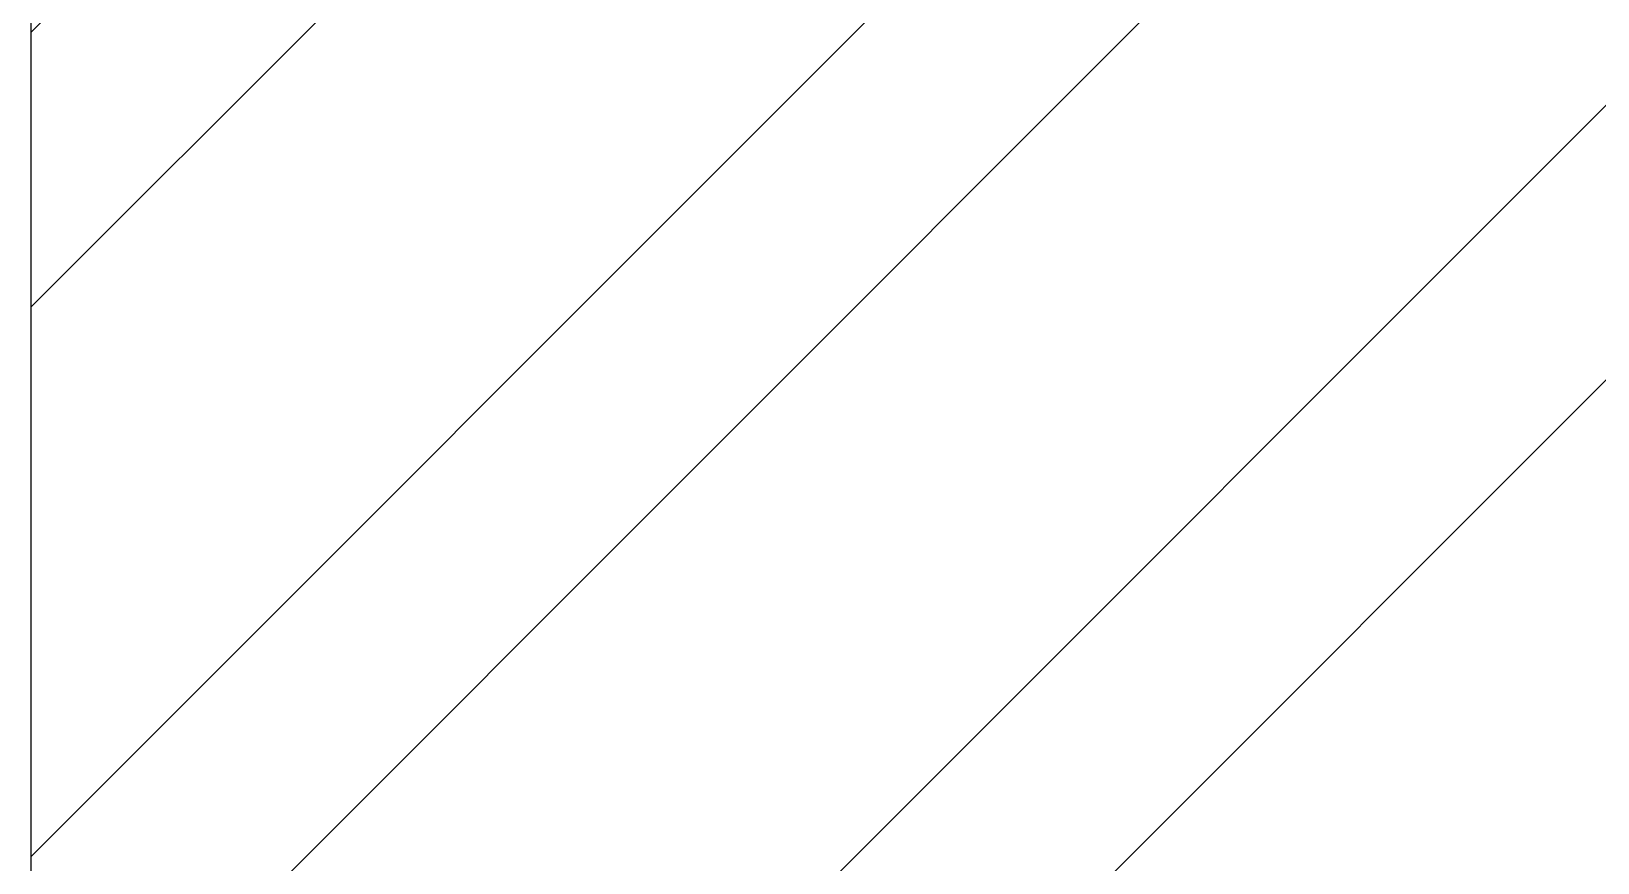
# Model space of a CAD drawing. Header units: millimetres. Extents: x 857 to 2168, y 576 to 1198.
# Drawn here: x 934.48 to 940.88, y 789.77 to 793.17 of the extents above; entities that cross this region are included whole.
import ezdxf

# ---------------------------------------------------------------- set-up
doc = ezdxf.new("R2010")
doc.units = ezdxf.units.MM
doc.layers.add('WAL', color=7, linetype='Continuous', lineweight=30)

msp = doc.modelspace()

# ---------------------------------------------------------------- hatches: boundary and pattern name
at = {"layer": 'WAL', "lineweight": -2}
h = msp.add_hatch(dxfattribs=at)
h.set_pattern_fill('ANSI32', color=256, scale=0.25)
h.set_pattern_definition([(45, (-629.0592003473566, 2132.495467110455), (-1.683798022700467, 1.683798022700467), []), (45, (-627.9366678473566, 2132.495467110455), (-1.683798022700467, 1.683798022700467), [])])
h.paths.add_polyline_path([(934.4784900855884, 832.2637830968517), (942.4784900855884, 832.2637830968517), (942.4784900855882, 875.9529713013378), (934.4784900855882, 875.9529713013376)])
h.paths.add_polyline_path([(934.4784900855884, 756.0295986329786), (942.4784900855886, 756.0295986329786), (942.4784900855884, 764.850394774932), (942.4784900855884, 793.2637830968517), (934.4784900855884, 793.2637830968517)])

# ---------------------------------------------------------------- linework, layer by layer
msp.add_line((934.4784900855884, 761.5083146643806), (934.4784900855884, 856.2637830968515), dxfattribs=at)

doc.saveas('drawing.dxf')
